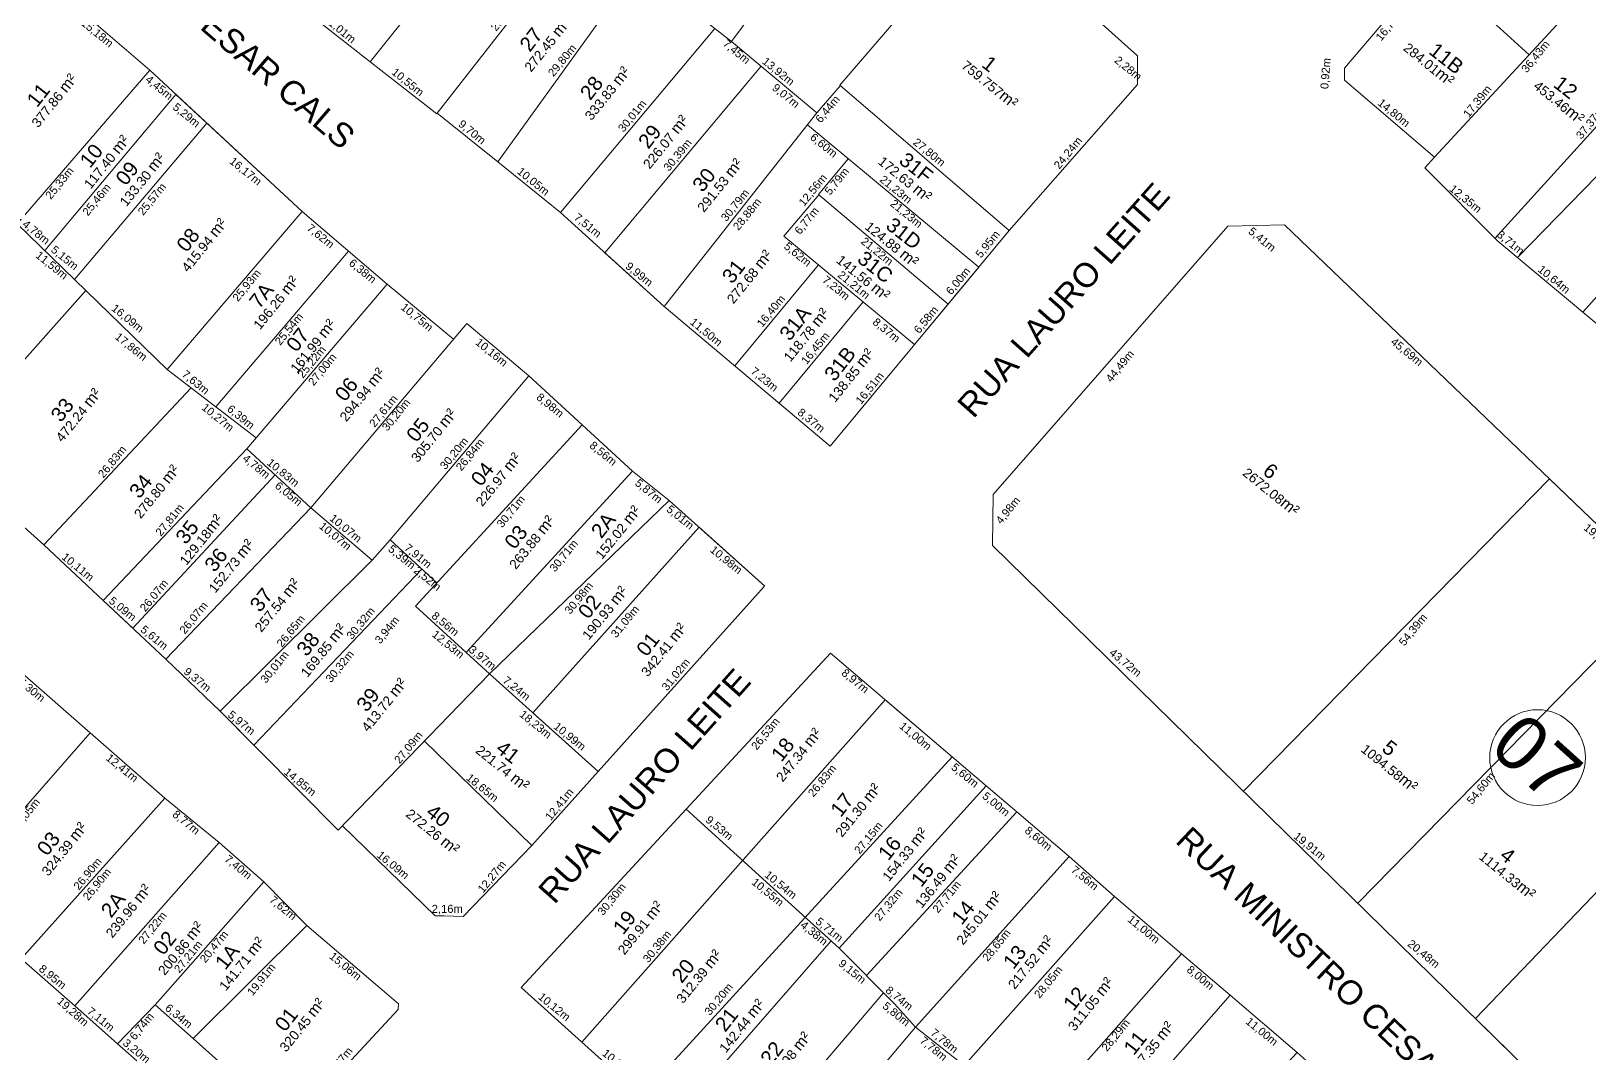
# Model space of a CAD drawing. Header units: metres. Extents: x 3808 to 8215, y 2374 to 6187.
# Drawn here: x 6014.8 to 6209.6, y 4162.6 to 4290.4 of the extents above; entities that cross this region are included whole.
import ezdxf

# ---------------------------------------------------------------- set-up
doc = ezdxf.new("R2010")
doc.units = ezdxf.units.M
doc.linetypes.add('CENTER', pattern=[2, 1.25, -0.25, 0.25, -0.25])
for name, color, linetype in [('0 - Cotas', 7, 'Continuous'), ('0 - Linhas Quadras', 7, 'Continuous'), ('0 - Nome Ruas', 7, 'CENTER'), ('0 - Numero de Lotes', 6, 'Continuous'), ('0 - Número de Quadra', 7, 'CENTER'), ('0 - Área Dos Lotes', 1, 'Continuous')]:
    doc.layers.add(name, color=color, linetype=linetype)
doc.styles.add('Arial', font='arial.ttf')
doc.styles.add('pedro', font='arial.ttf', dxfattribs={"height": 3})

msp = doc.modelspace()

# ---------------------------------------------------------------- linework, layer by layer
at = {"layer": '0 - Linhas Quadras', "linetype": 'Continuous', "lineweight": 5}
for p, q in [((6179.001, 4285.726, 0), (6211.618, 4324.249, 0)), ((6121.79, 4315.306, 0), (6102.355, 4289.096, 0)), ((6226.867, 4314.308, 0), (6190.237, 4274.63, 0)), ((6075.827, 4309.909, 0), (6057.225, 4286.537, 0)), ((6081.425, 4305.405, 0), (6102.355, 4289.096, 0)), ((6065.605, 4280.122, 0), (6083.84, 4303.523, 0)), ((6115.931, 4283.641, 0), (6133.856, 4304.52, 0)), ((6133.856, 4304.52, 0), (6153.118, 4287.301, 0)), ((6073.16, 4274.033, 0), (6090.616, 4298.243, 0)), ((6189.836, 4298.522, 0), (6202.053, 4287.43, 0)), ((6029.659, 4285.488, 0), (6018.156, 4295.405, 0)), ((6057.225, 4286.537, 0), (6048.536, 4293.308, 0)), ((6222.95, 4292.187, 0), (6197.777, 4264.489, 0)), ((6080.982, 4267.73, 0), (6100.303, 4290.695, 0)), ((6102.355, 4289.096, 0), (6113.032, 4280.155, 0)), ((6226.724, 4288.913, 0), (6200.598, 4262.076, 0)), ((6029.659, 4285.488, 0), (6013.116, 4266.298, 0)), ((6048.698, 4267.843, 0), (6029.659, 4285.488, 0)), ((6057.225, 4286.537, 0), (6065.55, 4280.05, 0)), ((6086.561, 4262.679, 0), (6106.074, 4285.981, 0)), ((6153.118, 4287.301, 0), (6153.118, 4283.688, 0)), ((6178.995, 4284.259, 0), (6179.001, 4285.726, 0)), ((6113.032, 4280.155, 0), (6115.985, 4283.594, 0)), ((6137.082, 4265.481, 0), (6115.931, 4283.641, 0)), ((6153.118, 4283.688, 0), (6137.082, 4265.481, 0)), ((6190.237, 4274.63, 0), (6178.995, 4284.259, 0)), ((6032.929, 4282.458, 0), (6016.563, 4262.953, 0)), ((6036.816, 4278.855, 0), (6032.929, 4282.458, 0)), ((6208.769, 4255.262, 0), (6233.525, 4283.015, 0)), ((6073.16, 4274.033, 0), (6065.605, 4280.122, 0)), ((6113.032, 4280.155, 0), (6093.973, 4255.966, 0)), ((6036.816, 4278.855, 0), (6020.272, 4259.356, 0)), ((6048.698, 4267.843, 0), (6036.816, 4278.855, 0)), ((6133.282, 4260.898, 0), (6111.85, 4278.654, 0)), ((6080.982, 4267.73, 0), (6073.16, 4274.033, 0)), ((6113.243, 4269.984, 0), (6116.936, 4274.441, 0)), ((6189.032, 4273.308, 0), (6190.237, 4274.63, 0)), ((6198.124, 4264.14, 0), (6189.032, 4273.308, 0)), ((6108.932, 4264.767, 0), (6113.301, 4269.935, 0)), ((6129.454, 4256.278, 0), (6113.243, 4269.984, 0)), ((6013.116, 4266.298, 0), (6031.864, 4248.111, 0)), ((6048.698, 4267.843, 0), (6031.864, 4248.111, 0)), ((6059.352, 4258.753, 0), (6048.698, 4267.843, 0)), ((6093.973, 4255.966, 0), (6080.982, 4267.73, 0)), ((6164.382, 4266.006, 0), (6135.074, 4232.494, 0)), ((6164.382, 4266.006, 0), (6171.501, 4266.195, 0)), ((6251.917, 4189.08, 0), (6171.501, 4266.195, 0)), ((6125.254, 4251.218, 0), (6108.932, 4264.767, 0)), ((6114.716, 4238.512, 0), (6137.082, 4265.481, 0)), ((6216.38, 4248.914, 0), (6198.124, 4264.14, 0)), ((6037.916, 4243.458, 0), (6054.498, 4262.895, 0)), ((6093.973, 4255.966, 0), (6086.561, 4262.679, 0)), ((6102.776, 4248.559, 0), (6113.253, 4261.18, 0)), ((6133.282, 4260.898, 0), (6129.454, 4256.278, 0)), ((6059.352, 4258.753, 0), (6041.82, 4238.203, 0)), ((6067.629, 4251.891, 0), (6059.352, 4258.753, 0)), ((6003.583, 4237.681, 0), (6021.695, 4257.975, 0)), ((6108.31, 4243.903, 0), (6118.817, 4256.561, 0)), ((6129.454, 4256.278, 0), (6125.254, 4251.218, 0)), ((6093.973, 4255.966, 0), (6114.716, 4238.512, 0)), ((6069.306, 4253.87, 0), (6049.782, 4230.822, 0)), ((6077.062, 4247.301, 0), (6069.306, 4253.87, 0)), ((6031.864, 4248.111, 0), (6042.981, 4239.563, 0)), ((6077.062, 4247.301, 0), (6059.712, 4226.818, 0)), ((6083.691, 4241.213, 0), (6077.062, 4247.301, 0)), ((6016.452, 4226.195, 0), (6034.837, 4245.825, 0)), ((6083.691, 4241.213, 0), (6062.879, 4218.551, 0)), ((6090.008, 4235.412, 0), (6083.691, 4241.213, 0)), ((6003.583, 4237.681, 0), (6016.452, 4226.195, 0)), ((6023.848, 4219.268, 0), (6041.82, 4238.203, 0)), ((6041.82, 4238.203, 0), (6049.782, 4230.822, 0)), ((6027.571, 4215.782, 0), (6045.335, 4234.945, 0)), ((6090.008, 4235.412, 0), (6069.208, 4212.763, 0)), ((6094.601, 4231.751, 0), (6090.008, 4235.412, 0)), ((6204.592, 4234.463, 0), (6166.376, 4195.426, 0)), ((6219.027, 4220.62, 0), (6204.592, 4234.463, 0)), ((6072.144, 4210.079, 0), (6094.601, 4231.751, 0)), ((6094.601, 4231.751, 0), (6106.52, 4221.049, 0)), ((6135.074, 4232.494, 0), (6135.003, 4226.14, 0)), ((6031.672, 4211.941, 0), (6049.782, 4230.822, 0)), ((6049.782, 4230.822, 0), (6057.471, 4224.309, 0)), ((6077.538, 4205.236, 0), (6098.335, 4228.398, 0)), ((6106.52, 4221.049, 0), (6098.335, 4228.398, 0)), ((6016.452, 4226.195, 0), (6023.848, 4219.268, 0)), ((6057.471, 4224.309, 0), (6059.712, 4226.818, 0)), ((6059.712, 4226.818, 0), (6065.548, 4221.458, 0)), ((6135.003, 4226.14, 0), (6213.228, 4149.56, 0)), ((6057.471, 4224.309, 0), (6038.451, 4205.424, 0)), ((6042.678, 4201.167, 0), (6063.687, 4223.167, 0)), ((6023.848, 4219.268, 0), (6031.672, 4211.941, 0)), ((6023.848, 4219.268, 0), (6027.571, 4215.782, 0)), ((6106.471, 4220.996, 0), (6085.723, 4197.887, 0)), ((6219.027, 4220.62, 0), (6180.667, 4181.436, 0)), ((6062.879, 4218.551, 0), (6069.196, 4212.75, 0)), ((6022.22, 4202.738, 0), (6009.18, 4214.126, 0)), ((6031.672, 4211.941, 0), (6038.451, 4205.424, 0)), ((6069.208, 4212.763, 0), (6072.144, 4210.079, 0)), ((6114.762, 4212.688, 0), (6076.068, 4170.909, 0)), ((6114.762, 4212.688, 0), (6129.959, 4199.728, 0)), ((6053.201, 4190.568, 0), (6072.144, 4210.079, 0)), ((6085.723, 4197.887, 0), (6072.144, 4210.079, 0)), ((6121.589, 4206.866, 0), (6103.837, 4186.851, 0)), ((6129.959, 4199.728, 0), (6121.589, 4206.866, 0)), ((6195.364, 4167.049, 0), (6233.462, 4206.777, 0)), ((6038.451, 4205.424, 0), (6053.201, 4190.568, 0)), ((6038.451, 4205.424, 0), (6042.678, 4201.167, 0)), ((6085.723, 4197.887, 0), (6077.538, 4205.236, 0)), ((6022.22, 4202.738, 0), (6005.078, 4183.108, 0)), ((6031.573, 4194.571, 0), (6022.22, 4202.738, 0)), ((6077.42, 4188.64, 0), (6063.989, 4201.68, 0)), ((6091.154, 4157.368, 0), (6129.959, 4199.728, 0)), ((6129.959, 4199.728, 0), (6134.22, 4196.095, 0)), ((6085.723, 4197.887, 0), (6077.42, 4188.64, 0)), ((6134.22, 4196.095, 0), (6115.825, 4175.834, 0)), ((6134.22, 4196.095, 0), (6138.027, 4192.848, 0)), ((6031.573, 4194.571, 0), (6013.59, 4174.517, 0)), ((6038.363, 4189.02, 0), (6031.573, 4194.571, 0)), ((6115.825, 4175.834, 0), (6096.697, 4193.183, 0)), ((6138.027, 4192.848, 0), (6119.224, 4172.429, 0)), ((6138.027, 4192.848, 0), (6144.574, 4187.264, 0)), ((6065.335, 4179.874, 0), (6053.744, 4191.127, 0)), ((6038.363, 4189.02, 0), (6020.32, 4168.61, 0)), ((6043.915, 4184.112, 0), (6038.363, 4189.02, 0)), ((6077.42, 4188.64, 0), (6068.843, 4179.805, 0)), ((6103.837, 4186.851, 0), (6083.657, 4164.097, 0)), ((6144.574, 4187.264, 0), (6125.357, 4165.969, 0)), ((6144.574, 4187.264, 0), (6150.25, 4182.267, 0)), ((6043.915, 4184.112, 0), (6030.346, 4168.764, 0)), ((6049.314, 4178.676, 0), (6043.915, 4184.112, 0)), ((6150.25, 4182.267, 0), (6131.59, 4161.287, 0)), ((6150.25, 4182.267, 0), (6158.622, 4175.133, 0)), ((6035.106, 4164.567, 0), (6049.314, 4178.676, 0)), ((6060.736, 4168.858, 0), (6049.314, 4178.676, 0)), ((6066.411, 4179.853, 0), (6065.335, 4179.874, 0)), ((6068.843, 4179.805, 0), (6066.411, 4179.853, 0)), ((6094.997, 4154.078, 0), (6114.835, 4176.731, 0)), ((6013.59, 4174.517, 0), (6020.32, 4168.61, 0)), ((6115.825, 4175.834, 0), (6122.761, 4168.887, 0)), ((6158.622, 4175.133, 0), (6139.86, 4153.932, 0)), ((6158.622, 4175.133, 0), (6164.712, 4169.945, 0)), ((6076.068, 4170.909, 0), (6091.154, 4157.368, 0)), ((6020.32, 4168.61, 0), (6025.652, 4163.896, 0)), ((6025.652, 4163.896, 0), (6030.346, 4168.764, 0)), ((6030.346, 4168.764, 0), (6035.106, 4164.567, 0)), ((6060.736, 4168.858, 0), (6060.714, 4168.177, 0)), ((6102.258, 4147.862, 0), (6121.379, 4170.271, 0)), ((6125.357, 4165.969, 0), (6122.761, 4168.887, 0)), ((6164.712, 4169.945, 0), (6145.913, 4148.647, 0)), ((6164.712, 4169.945, 0), (6173.084, 4162.81, 0)), ((6060.714, 4168.177, 0), (6047.228, 4153.667, 0)), ((6213.228, 4149.56, 0), (6195.364, 4167.049, 0)), ((6125.357, 4165.969, 0), (6106.8, 4143.974, 0)), ((6131.469, 4161.16, 0), (6125.357, 4165.969, 0)), ((6025.652, 4163.896, 0), (6028.055, 4161.772, 0)), ((6047.228, 4153.667, 0), (6035.106, 4164.567, 0)), ((6173.084, 4162.81, 0), (6153.454, 4141.905, 0)), ((6173.084, 4162.81, 0), (6181.308, 4155.48, 0))]:
    msp.add_line(p, q, dxfattribs=at)
at = {"layer": '0 - Número de Quadra', "linetype": 'ByBlock', "lineweight": 5}
msp.add_circle((6203.109, 4199.631, 0), 5.979, dxfattribs=at)

# ---------------------------------------------------------------- texts
at = {"layer": '0 - Cotas', "lineweight": 5, "style": 'Arial'}
for s, rotation, p in [('29,66m', 50.93117, (6072.96, 4290.284, 0)), ('15,18m', 320.93117, (6021.004, 4291.214, 0)), ('11,01m', 320.93117, (6051.299, 4291.721, 0)), ('16,76m', 50.93117, (6183.556, 4289.049, 0)), ('7,45m', 320.93117, (6101.193, 4288.635, 0)), ('29,80m', 50.93117, (6080.125, 4284.6, 0)), ('36,43m', 50.93117, (6201.765, 4285.084, 0)), ('10,55m', 320.93117, (6059.806, 4285.092, 0)), ('13,92m', 320.93117, (6106.113, 4286.424, 0)), ('2,28m', 320.93117, (6150.136, 4286.575, 0)), ('0,92m', 85.54905, (6176.951, 4283.104, 0)), ('4,45m', 320.93117, (6029.036, 4284.162, 0)), ('9,07m', 320.93117, (6107.362, 4283.136, 0)), ('30,01m', 50.93117, (6088.874, 4277.668, 0)), ('6,44m', 50.93117, (6113.537, 4278.815, 0)), ('14,80m', 320.93117, (6183.035, 4281.243, 0)), ('17,39m', 50.93117, (6194.495, 4279.493, 0)), ('5,29m', 320.93117, (6032.449, 4280.717, 0)), ('37,37m', 50.93117, (6208.595, 4276.793, 0)), ('9,70m', 320.93117, (6068.14, 4278.601, 0)), ('30,39m', 50.93117, (6094.548, 4272.785, 0)), ('6,60m', 320.93117, (6112.101, 4276.943, 0)), ('27,80m', 320.93117, (6124.969, 4276.324, 0)), ('24,24m', 50.93117, (6143.337, 4273.047, 0)), ('16,17m', 320.93117, (6039.538, 4273.959, 0)), ('25,33m', 50.93117, (6017.301, 4269.278, 0)), ('10,05m', 320.93117, (6075.49, 4272.68, 0)), ('12,56m', 50.93117, (6111.445, 4268.403, 0)), ('5,79m', 50.93117, (6114.691, 4269.809, 0)), ('21,23m', 320.93117, (6120.806, 4271.677, 0)), ('25,46m', 50.93117, (6021.941, 4267.207, 0)), ('25,57m', 50.93117, (6028.857, 4267.276, 0)), ('30,79m', 50.93117, (6101.734, 4266.516, 0)), ('12,35m', 320.93117, (6191.997, 4270.522, 0)), ('28,88m', 50.93117, (6103.24, 4265.395, 0)), ('6,77m', 50.93117, (6110.926, 4264.882, 0)), ('21,23m', 320.93117, (6122.116, 4268.656, 0)), ('4,78m', 320.93117, (6013.66, 4266.092, 0)), ('7,62m', 320.93117, (6049.209, 4265.607, 0)), ('7,51m', 320.93117, (6082.595, 4266.943, 0)), ('5,62m', 320.93117, (6108.831, 4263.333, 0)), ('21,22m', 320.93117, (6118.455, 4263.954, 0)), ('5,95m', 50.93117, (6133.542, 4261.945, 0)), ('5,41m', 320.93117, (6166.868, 4265.195, 0)), ('3,71m', 320.93117, (6197.929, 4264.788, 0)), ('11,59m', 320.93117, (6015.31, 4262.206, 0)), ('5,15m', 320.93117, (6017.23, 4262.896, 0)), ('25,93m', 50.93117, (6040.69, 4256.5, 0)), ('6,38m', 320.93117, (6054.468, 4261.243, 0)), ('9,99m', 320.93117, (6089.024, 4260.846, 0)), ('21,21m', 320.93117, (6115.555, 4259.756, 0)), ('6,00m', 50.93117, (6129.846, 4257.347, 0)), ('10,64m', 320.93117, (6203.05, 4260.449, 0)), ('7,23m', 320.93117, (6113.631, 4259.127, 0)), ('10,75m', 320.93117, (6060.955, 4255.727, 0)), ('16,40m', 50.93117, (6106.216, 4253.288, 0)), ('16,09m', 320.93117, (6024.792, 4255.588, 0)), ('25,54m', 50.93117, (6045.979, 4251.045, 0)), ('11,50m', 320.93117, (6097.1, 4253.873, 0)), ('8,37m', 320.93117, (6119.916, 4253.869, 0)), ('6,58m', 50.93117, (6125.832, 4252.507, 0)), ('17,86m', 320.93117, (6025.226, 4252.037, 0)), ('16,45m', 50.93117, (6111.765, 4248.651, 0)), ('25,22m', 50.93117, (6048.823, 4246.94, 0)), ('10,16m', 320.93117, (6070.279, 4251.33, 0)), ('44,49m', 50.93117, (6149.825, 4246.405, 0)), ('45,69m', 320.93117, (6184.664, 4251.4, 0)), ('27,00m', 50.93117, (6050.148, 4245.992, 0)), ('7,23m', 320.93117, (6104.681, 4247.719, 0)), ('7,63m', 320.93117, (6033.591, 4247.351, 0)), ('16,51m', 50.93117, (6118.561, 4243.666, 0)), ('27,61m', 50.93117, (6057.781, 4240.808, 0)), ('8,98m', 320.93117, (6077.894, 4244.48, 0)), ('10,27m', 320.93117, (6036.061, 4243.206, 0)), ('6,39m', 320.93117, (6039.246, 4243.018, 0)), ('30,20m', 50.93117, (6059.366, 4240.333, 0)), ('8,37m', 320.93117, (6110.526, 4242.588, 0)), ('30,20m', 50.93117, (6066.618, 4235.515, 0)), ('26,84m', 50.93117, (6068.604, 4235.35, 0)), ('8,56m', 320.93117, (6084.53, 4238.459, 0)), ('26,83m', 50.93117, (6023.882, 4234.472, 0)), ('4,78m', 320.93117, (6041.177, 4236.838, 0)), ('10,83m', 320.93117, (6044.22, 4236.311, 0)), ('6,05m', 320.93117, (6045.221, 4233.416, 0)), ('5,87m', 320.93117, (6090.217, 4233.76, 0)), ('27,81m', 50.93117, (6031.071, 4227.198, 0)), ('30,71m', 50.93117, (6073.71, 4228.256, 0)), ('5,01m', 320.93117, (6094.151, 4230.489, 0)), ('4,98m', 50.93117, (6136.078, 4228.705, 0)), ('10,07m', 320.93117, (6050.738, 4228.383, 0)), ('10,07m', 320.93117, (6052.046, 4229.364, 0)), ('19,93m', 320.93117, (6208.78, 4228.186, 0)), ('10,11m', 320.93117, (6018.57, 4224.53, 0)), ('5,39m', 320.93117, (6059.372, 4225.525, 0)), ('7,91m', 320.93117, (6061.384, 4225.665, 0)), ('30,71m', 50.93117, (6080.311, 4222.731, 0)), ('10,98m', 320.93117, (6099.603, 4225.422, 0)), ('2,52m', 320.93117, (6062.574, 4222.836, 0)), ('26,07m', 50.93117, (6029.114, 4217.769, 0)), ('30,98m', 50.93117, (6082.201, 4217.455, 0)), ('5,09m', 320.93117, (6024.467, 4219.049, 0)), ('26,07m', 50.93117, (6034.063, 4214.978, 0)), ('26,65m', 50.93117, (6046.198, 4213.329, 0)), ('30,32m', 50.93117, (6054.939, 4214.307, 0)), ('8,56m', 320.93117, (6064.795, 4217.174, 0)), ('31,09m', 50.93117, (6087.981, 4214.512, 0)), ('54,39m', 50.93117, (6186.453, 4213.485, 0)), ('5,61m', 320.93117, (6028.416, 4215.46, 0)), ('3,94m', 50.93117, (6058.477, 4213.763, 0)), ('12,53m', 320.93117, (6064.849, 4214.863, 0)), ('3,97m', 320.93117, (6069.433, 4212.946, 0)), ('30,01m', 50.93117, (6044.182, 4208.838, 0)), ('30,32m', 50.93117, (6052.324, 4208.912, 0)), ('31,02m', 50.93117, (6094.328, 4207.897, 0)), ('43,72m', 320.93117, (6149.493, 4212.577, 0)), ('17,30m', 320.93117, (6012.48, 4209.438, 0)), ('9,37m', 320.93117, (6033.819, 4210.206, 0)), ('7,24m', 320.93117, (6073.7, 4209.106, 0)), ('8,97m', 320.93117, (6116.027, 4210.045, 0)), ('5,97m', 320.93117, (6039.322, 4204.819, 0)), ('18,23m', 320.93117, (6075.784, 4204.873, 0)), ('10,99m', 320.93117, (6080.05, 4203.36, 0)), ('26,53m', 50.93117, (6105.52, 4200.499, 0)), ('11,00m', 320.93117, (6123.255, 4203.409, 0)), ('27,09m', 50.93117, (6060.909, 4198.786, 0)), ('12,41m', 320.93117, (6024.101, 4199.426, 0)), ('14,85m', 320.93117, (6046.345, 4197.676, 0)), ('26,83m', 50.93117, (6112.615, 4194.63, 0)), ('5,60m', 320.93117, (6129.736, 4198.258, 0)), ('18,65m', 320.93117, (6069.124, 4196.958, 0)), ('54,60m', 50.93117, (6194.936, 4193.697, 0)), ('26,05m', 50.93117, (6013.088, 4190.424, 0)), ('12,41m', 50.93117, (6079.773, 4191.683, 0)), ('5,00m', 320.93117, (6133.625, 4194.662, 0)), ('8,77m', 320.93117, (6032.409, 4192.38, 0)), ('9,53m', 320.93117, (6099.04, 4191.691, 0)), ('27,15m', 50.93117, (6118.398, 4187.495, 0)), ('8,60m', 320.93117, (6138.92, 4190.364, 0)), ('19,91m', 320.93117, (6172.535, 4189.648, 0)), ('26,90m', 50.93117, (6020.818, 4183.006, 0)), ('7,40m', 320.93117, (6038.921, 4186.793, 0)), ('16,09m', 320.93117, (6057.958, 4187.299, 0)), ('12,27m', 50.93117, (6071.333, 4182.641, 0)), ('7,56m', 320.93117, (6144.714, 4185.434, 0)), ('26,90m', 50.93117, (6021.982, 4181.697, 0)), ('10,55m', 320.93117, (6104.787, 4183.917, 0)), ('10,54m', 320.93117, (6106.414, 4184.827, 0)), ('7,62m', 320.93117, (6044.515, 4181.706, 0)), ('30,30m', 50.93117, (6086.32, 4179.834, 0)), ('27,32m', 50.93117, (6120.896, 4179.131, 0)), ('27,71m', 50.93117, (6128.183, 4180.127, 0)), ('2,16m', 0.01758, (6064.911, 4180.24, 0)), ('27,22m', 50.93117, (6028.926, 4176.262, 0)), ('4,38m', 320.93117, (6110.889, 4178.548, 0)), ('5,71m', 320.93117, (6112.784, 4178.998, 0)), ('11,00m', 320.93117, (6151.776, 4179.263, 0)), ('27,21m', 50.93117, (6033.38, 4172.653, 0)), ('20,47m', 50.93117, (6036.617, 4173.907, 0)), ('30,38m', 50.93117, (6091.978, 4173.929, 0)), ('28,65m', 50.93117, (6134.398, 4174.088, 0)), ('20,48m', 320.93117, (6186.762, 4176.209, 0)), ('15,06m', 320.93117, (6052.018, 4174.657, 0)), ('9,15m', 320.93117, (6115.662, 4173.753, 0)), ('8,95m', 320.93117, (6015.713, 4173.087, 0)), ('19,91m', 50.93117, (6042.525, 4169.807, 0)), ('28,05m', 50.93117, (6140.876, 4169.488, 0)), ('8,00m', 320.93117, (6159.166, 4172.982, 0)), ('30,20m', 50.93117, (6099.679, 4167.344, 0)), ('8,74m', 320.93117, (6121.519, 4170.41, 0)), ('19,28m', 318.61851, (6017.989, 4169.062, 0)), ('6,34m', 320.93117, (6031.485, 4168.188, 0)), ('10,12m', 320.93117, (6078.112, 4169.588, 0)), ('5,80m', 320.93117, (6121.15, 4168.438, 0)), ('7,11m', 320.93117, (6021.74, 4167.78, 0)), ('6,74m', 50.93117, (6027.817, 4164.25, 0)), ('28,29m', 50.93117, (6149.303, 4162.853, 0)), ('11,00m', 320.93117, (6166.54, 4166.5, 0)), ('7,78m', 320.93117, (6125.81, 4164.118, 0)), ('7,78m', 320.93117, (6127.167, 4165.091, 0)), ('3,20m', 320.93117, (6026.21, 4163.828, 0)), ('19,77m', 50.93117, (6052.173, 4159.341, 0)), ('10,06m', 320.93117, (6086.117, 4162.541, 0))]:
    msp.add_text(s, height=1, rotation=rotation, dxfattribs=at).set_placement(p)
at = {"layer": '0 - Nome Ruas', "linetype": 'Continuous', "lineweight": 5, "style": 'pedro'}
for s, rotation, p in [('RUA MINISTRO CESAR CALS', 319.36329, (6009.482, 4313.331, 0)), ('RUA LAURO LEITE', 48.35149, (6132.6, 4241.868, 0)), ('RUA LAURO LEITE', 48.35149, (6080.227, 4181.194, 0)), ('RUA MINISTRO CESAR CALS', 316.48548, (6157.708, 4189.085, 0))]:
    msp.add_text(s, height=3, rotation=rotation, dxfattribs=at).set_placement(p)
at = {"layer": '0 - Numero de Lotes', "lineweight": 5, "style": 'Arial'}
for s, height, rotation, p in [('27', 1.8197, 51.92725, (6077.166, 4287.661, -540.279)), ('11B', 1.8197, 321.92725, (6189.387, 4287.653, -540.279)), ('1', 1.82, 321.92725, (6133.511, 4286.009, -540.279)), ('11', 1.8197, 51.92725, (6015.578, 4280.723, -540.279)), ('28', 1.8197, 51.92725, (6084.718, 4281.616, -540.279)), ('12', 1.8197, 321.92725, (6204.953, 4283.506, -540.279)), ('29', 1.8197, 51.92725, (6091.987, 4275.545, -540.279)), ('10', 1.8197, 51.92725, (6022.209, 4273.149, -540.279)), ('09', 1.8197, 51.92725, (6026.673, 4270.949, -540.279)), ('31F', 1.8197, 321.92725, (6123.168, 4273.961, -540.279)), ('30', 1.8197, 51.92725, (6098.764, 4270.129, -540.279)), ('31D', 1.8197, 321.92725, (6121.519, 4265.826, -540.279)), ('08', 1.8197, 51.92725, (6034.286, 4262.634, -540.279)), ('31C', 1.8197, 321.92725, (6117.952, 4261.644, -540.279)), ('31', 1.8197, 51.92725, (6102.455, 4258.698, -540.279)), ('7A', 1.8197, 51.92725, (6043.371, 4255.57, -540.279)), ('31A', 1.8197, 51.92725, (6109.652, 4251.546, -540.279)), ('07', 1.8197, 51.92725, (6047.995, 4250.159, -540.279)), ('31B', 1.8197, 51.92725, (6115.243, 4246.495, -540.279)), ('06', 1.8197, 51.92725, (6054.076, 4243.974, -540.279)), ('33', 1.8197, 51.92725, (6018.568, 4241.4, -540.279)), ('05', 1.8197, 51.92725, (6063.011, 4238.896, -540.279)), ('34', 1.8197, 51.92725, (6028.376, 4231.862, -540.279)), ('04', 1.8197, 51.92725, (6071.076, 4233.384, -540.279)), ('6', 1.82, 321.92725, (6168.63, 4235.149, -540.279)), ('35', 1.8197, 51.92725, (6034.173, 4226.137, -540.279)), ('2A', 1.8197, 51.92725, (6086.106, 4226.877, -540.279)), ('03', 1.8197, 51.92725, (6075.269, 4225.528, -540.279)), ('36', 1.8197, 51.92725, (6037.784, 4222.677, -540.279)), ('37', 1.8197, 51.92725, (6043.454, 4217.677, -540.279)), ('02', 1.8197, 51.92725, (6084.469, 4216.817, -540.279)), ('38', 1.8197, 51.92725, (6049.289, 4212.146, -540.279)), ('01', 1.8197, 51.92725, (6091.761, 4212.128, -540.279)), ('39', 1.8197, 51.92725, (6056.775, 4205.204, -540.279)), ('18', 1.8197, 51.92725, (6108.611, 4198.975, -540.279)), ('5', 1.82, 321.92725, (6183.526, 4200.552, -540.279)), ('41', 1.8197, 321.92725, (6072.772, 4200.49, -540.279)), ('17', 1.8197, 51.92725, (6116.022, 4192.072, -540.279)), ('40', 1.8197, 321.92725, (6064.04, 4192.546, -540.279)), ('03', 1.8197, 51.92725, (6016.843, 4187.233, -540.279)), ('16', 1.8197, 51.92725, (6121.974, 4186.65, -540.279)), ('4', 1.82, 321.92725, (6198.265, 4187.143, -540.279)), ('15', 1.8197, 51.92725, (6126.075, 4183.321, -540.279)), ('2A', 1.8197, 51.92725, (6024.843, 4179.494, -540.279)), ('19', 1.8197, 51.92725, (6088.831, 4177.38, -540.279)), ('14', 1.8197, 51.92725, (6131.151, 4178.608, -540.279)), ('02', 1.8197, 51.92725, (6031.377, 4174.824, -540.279)), ('1A', 1.8197, 51.92725, (6039.105, 4172.995, -540.279)), ('13', 1.8197, 51.92725, (6137.604, 4173.074, -540.279)), ('20', 1.8197, 51.92725, (6096.164, 4171.33, -540.279)), ('12', 1.8197, 51.92725, (6145.11, 4167.867, -540.279)), ('01', 1.8197, 51.92725, (6046.572, 4165.267, -540.279)), ('21', 1.8197, 51.92725, (6101.592, 4165.245, -540.279)), ('11', 1.8197, 51.92725, (6152.651, 4162.337, -540.279)), ('22', 1.8197, 51.92725, (6107.261, 4161.038, -540.279))]:
    msp.add_text(s, height=height, rotation=rotation, dxfattribs=at).set_placement(p)
at = {"layer": '0 - Número de Quadra', "linetype": 'Continuous', "lineweight": 5, "style": 'pedro'}
msp.add_text('07', height=6.7786, rotation=317.9784, dxfattribs=at).set_placement((6196.838, 4200.655, 0))
at = {"layer": '0 - Área Dos Lotes', "lineweight": 5, "style": 'Arial'}
for s, height, rotation, p in [('m²', 1.4, 50.93117, (6080.849, 4289.522, 0)), ('272.45 ', 1.2, 50.93117, (6077.324, 4285.18, 0)), ('284.01', 1.2, 320.93117, (6186.232, 4288.083, 0)), ('m²', 1.4, 50.93117, (6088.389, 4283.461, 0)), ('759.757', 1.2, 320.93117, (6131.006, 4285.87, 0)), ('m²', 1.4, 320.93117, (6190.213, 4284.852, 0)), ('m²', 1.4, 50.93117, (6019.248, 4282.568, 0)), ('333.83 ', 1.2, 50.93117, (6084.863, 4279.119, 0)), ('453.46', 1.2, 320.93117, (6202.494, 4283.33, 0)), ('377.86 ', 1.2, 50.93117, (6015.723, 4278.225, 0)), ('m²', 1.4, 320.93117, (6135.711, 4282.05, 0)), ('m²', 1.4, 50.93117, (6095.671, 4277.407, 0)), ('m²', 1.4, 320.93117, (6206.475, 4280.099, 0)), ('226.07 ', 1.2, 50.93117, (6092.146, 4273.064, 0)), ('m²', 1.4, 50.93117, (6025.809, 4274.906, 0)), ('117.40 ', 1.2, 50.93117, (6022.284, 4270.564, 0)), ('m²', 1.4, 50.93117, (6030.273, 4272.707, 0)), ('m²', 1.4, 50.93117, (6102.447, 4271.991, 0)), ('172.63 ', 1.2, 320.93117, (6120.583, 4273.886, 0)), ('133.30 ', 1.2, 50.93117, (6026.748, 4268.364, 0)), ('291.53 ', 1.2, 50.93117, (6098.922, 4267.648, 0)), ('m²', 1.4, 320.93117, (6124.926, 4270.361, 0)), ('m²', 1.4, 50.93117, (6037.987, 4264.517, 0)), ('124.88 ', 1.2, 320.93117, (6118.934, 4265.752, 0)), ('415.94 ', 1.2, 50.93117, (6034.462, 4260.174, 0)), ('m²', 1.4, 50.93117, (6106.139, 4260.559, 0)), ('141.56 ', 1.2, 320.93117, (6115.367, 4261.569, 0)), ('m²', 1.4, 320.93117, (6123.277, 4262.227, 0)), ('272.68 ', 1.2, 50.93117, (6102.614, 4256.217, 0)), ('m²', 1.4, 50.93117, (6046.97, 4257.327, 0)), ('m²', 1.4, 320.93117, (6119.709, 4258.044, 0)), ('196.26 ', 1.2, 50.93117, (6043.445, 4252.985, 0)), ('m²', 1.4, 50.93117, (6051.595, 4251.917, 0)), ('m²', 1.4, 50.93117, (6113.251, 4253.303, 0)), ('118.78 ', 1.2, 50.93117, (6109.726, 4248.961, 0)), ('161.99 ', 1.2, 50.93117, (6048.069, 4247.575, 0)), ('m²', 1.4, 50.93117, (6118.842, 4248.253, 0)), ('138.85 ', 1.2, 50.93117, (6115.317, 4243.91, 0)), ('m²', 1.4, 50.93117, (6057.76, 4245.836, 0)), ('m²', 1.4, 50.93117, (6022.269, 4243.283, 0)), ('294.94 ', 1.2, 50.93117, (6054.235, 4241.493, 0)), ('472.24 ', 1.2, 50.93117, (6018.744, 4238.94, 0)), ('m²', 1.4, 50.93117, (6066.681, 4240.74, 0)), ('305.70 ', 1.2, 50.93117, (6063.156, 4236.398, 0)), ('m²', 1.4, 50.93117, (6074.76, 4235.245, 0)), ('m²', 1.4, 50.93117, (6032.06, 4233.723, 0)), ('226.97 ', 1.2, 50.93117, (6071.235, 4230.903, 0)), ('2672.08', 1.2, 320.93117, (6166.149, 4234.99, 0)), ('278.80 ', 1.2, 50.93117, (6028.535, 4229.381, 0)), ('m²', 1.4, 50.93117, (6089.706, 4228.635, 0)), ('m²', 1.4, 320.93117, (6170.854, 4231.171, 0)), ('m²', 1.4, 50.93117, (6037.479, 4227.533, 0)), ('m²', 1.4, 50.93117, (6078.953, 4227.389, 0)), ('129.18', 1.2, 50.93117, (6034.247, 4223.552, 0)), ('263.88 ', 1.2, 50.93117, (6075.428, 4223.047, 0)), ('152.02 ', 1.2, 50.93117, (6086.181, 4224.292, 0)), ('m²', 1.4, 50.93117, (6041.383, 4224.434, 0)), ('152.73 ', 1.2, 50.93117, (6037.858, 4220.092, 0)), ('m²', 1.4, 50.93117, (6047.138, 4219.538, 0)), ('257.54 ', 1.2, 50.93117, (6043.613, 4215.196, 0)), ('m²', 1.4, 50.93117, (6088.069, 4218.575, 0)), ('190.93 ', 1.2, 50.93117, (6084.543, 4214.233, 0)), ('m²', 1.4, 50.93117, (6052.889, 4213.904, 0)), ('m²', 1.4, 50.93117, (6095.431, 4213.973, 0)), ('169.85 ', 1.2, 50.93117, (6049.364, 4209.562, 0)), ('342.41 ', 1.2, 50.93117, (6091.906, 4209.631, 0)), ('m²', 1.4, 50.93117, (6060.476, 4207.087, 0)), ('413.72 ', 1.2, 50.93117, (6056.951, 4202.744, 0)), ('m²', 1.4, 50.93117, (6112.295, 4200.836, 0)), ('221.74 ', 1.2, 320.93117, (6070.291, 4200.331, 0)), ('247.34 ', 1.2, 50.93117, (6108.769, 4196.494, 0)), ('1094.58', 1.2, 320.93117, (6180.942, 4200.478, 0)), ('m²', 1.4, 320.93117, (6074.633, 4196.806, 0)), ('m²', 1.4, 50.93117, (6119.706, 4193.933, 0)), ('m²', 1.4, 320.93117, (6185.646, 4196.659, 0)), ('291.30 ', 1.2, 50.93117, (6116.181, 4189.591, 0)), ('272.26 ', 1.2, 320.93117, (6061.559, 4192.387, 0)), ('m²', 1.4, 50.93117, (6020.513, 4189.078, 0)), ('m²', 1.4, 50.93117, (6125.573, 4188.407, 0)), ('324.39 ', 1.2, 50.93117, (6016.988, 4184.736, 0)), ('m²', 1.4, 320.93117, (6065.901, 4188.862, 0)), ('154.33 ', 1.2, 50.93117, (6122.048, 4184.065, 0)), ('m²', 1.4, 50.93117, (6129.674, 4185.078, 0)), ('1114.33', 1.2, 320.93117, (6195.68, 4187.068, 0)), ('136.49 ', 1.2, 50.93117, (6126.149, 4180.736, 0)), ('m²', 1.4, 50.93117, (6028.527, 4181.355, 0)), ('m²', 1.4, 50.93117, (6134.835, 4180.469, 0)), ('m²', 1.4, 320.93117, (6200.385, 4183.249, 0)), ('239.96 ', 1.2, 50.93117, (6025.002, 4177.013, 0)), ('m²', 1.4, 50.93117, (6092.515, 4179.242, 0)), ('245.01 ', 1.2, 50.93117, (6131.31, 4176.127, 0)), ('m²', 1.4, 50.93117, (6035.061, 4176.686, 0)), ('299.91 ', 1.2, 50.93117, (6088.99, 4174.899, 0)), ('200.86 ', 1.2, 50.93117, (6031.536, 4172.343, 0)), ('m²', 1.4, 50.93117, (6042.705, 4174.752, 0)), ('m²', 1.4, 50.93117, (6141.288, 4174.936, 0)), ('141.71 ', 1.2, 50.93117, (6039.179, 4170.41, 0)), ('m²', 1.4, 50.93117, (6099.834, 4173.174, 0)), ('217.52 ', 1.2, 50.93117, (6137.762, 4170.593, 0)), ('312.39 ', 1.2, 50.93117, (6096.309, 4168.832, 0)), ('m²', 1.4, 50.93117, (6148.781, 4169.712, 0)), ('m²', 1.4, 50.93117, (6050.242, 4167.112, 0)), ('m²', 1.4, 50.93117, (6105.192, 4167.003, 0)), ('311.05 ', 1.2, 50.93117, (6145.256, 4165.37, 0)), ('320.45 ', 1.2, 50.93117, (6046.717, 4162.769, 0)), ('142.44 ', 1.2, 50.93117, (6101.667, 4162.661, 0)), ('m²', 1.4, 50.93117, (6156.334, 4164.199, 0)), ('m²', 1.4, 50.93117, (6110.945, 4162.899, 0)), ('278.98 ', 1.2, 50.93117, (6107.42, 4158.557, 0)), ('227.35 ', 1.2, 50.93117, (6152.809, 4159.856, 0))]:
    msp.add_text(s, height=height, rotation=rotation, dxfattribs=at).set_placement(p)

doc.saveas('drawing.dxf')
